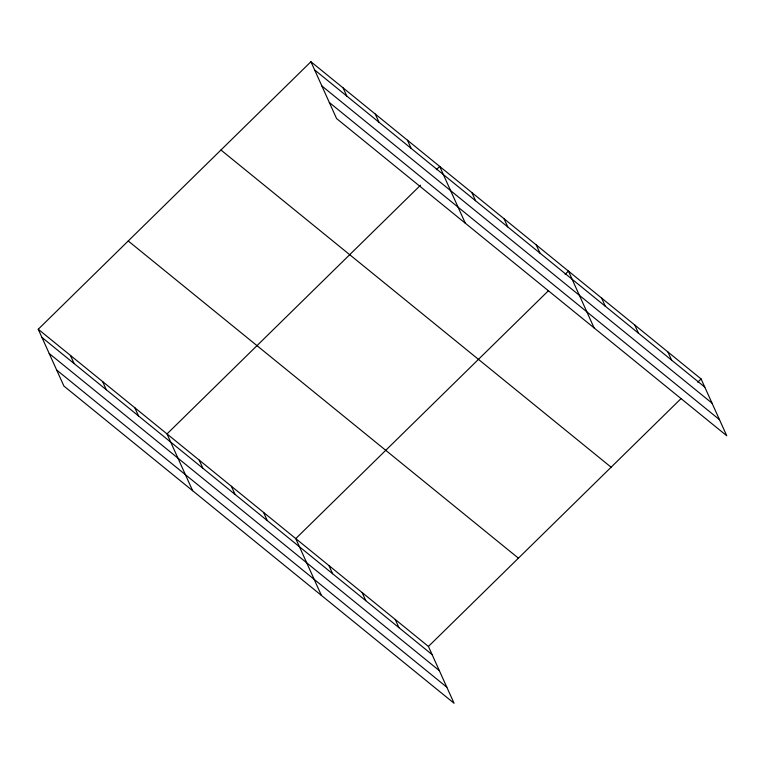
<?xml version="1.0" encoding="UTF-8"?>
<svg xmlns="http://www.w3.org/2000/svg" width="765" height="765" viewBox="0 0 765 765"><rect width="100%" height="100%" fill="white"/><g stroke="black" fill="none" stroke-linecap="round" stroke-linejoin="round"><path stroke-width="1.15" d="M38.25 329.246L428.429 646.454L454.075 703.265L63.906 386.057L38.25 329.246L310.925 61.736L701.094 378.943L726.75 435.754L336.571 118.546L310.925 61.736M420.521 185.216L167.009 433.927L192.656 490.738M436.346 169.687L439.684 166.416L465.33 223.227M548.438 290.71L295.768 538.598L321.415 595.419M565.106 274.358L568.433 271.087L594.089 327.898M428.429 646.454L681.099 398.555M697.766 382.204L701.094 378.943M314.616 69.911L704.794 387.119M321.864 85.967L712.033 403.165M329.323 102.5L719.502 419.698M220.942 150.017L611.12 467.214M128.233 240.975L518.412 558.173M41.941 337.422L432.12 654.63M49.19 353.478L439.368 670.676M56.658 370.011L446.837 687.209M667.931 351.976L671.622 360.152M634.768 325.01L638.459 333.186M601.606 298.054L605.297 306.23M536.246 244.924L539.937 253.1M504.059 218.752L507.75 226.928M471.871 192.579L475.562 200.755M407.487 140.244L411.178 148.42M375.299 114.071L378.991 122.257M343.112 87.908L346.803 96.084M395.266 619.487L398.957 627.663M362.094 592.531L365.785 600.707M328.931 565.565L332.622 573.74M263.581 512.435L267.272 520.611M231.384 486.263L235.085 494.439M199.196 460.1L202.888 468.276M134.822 407.755L138.513 415.93M102.625 381.592L106.325 389.768M70.437 355.419L74.129 363.595"/></g></svg>
